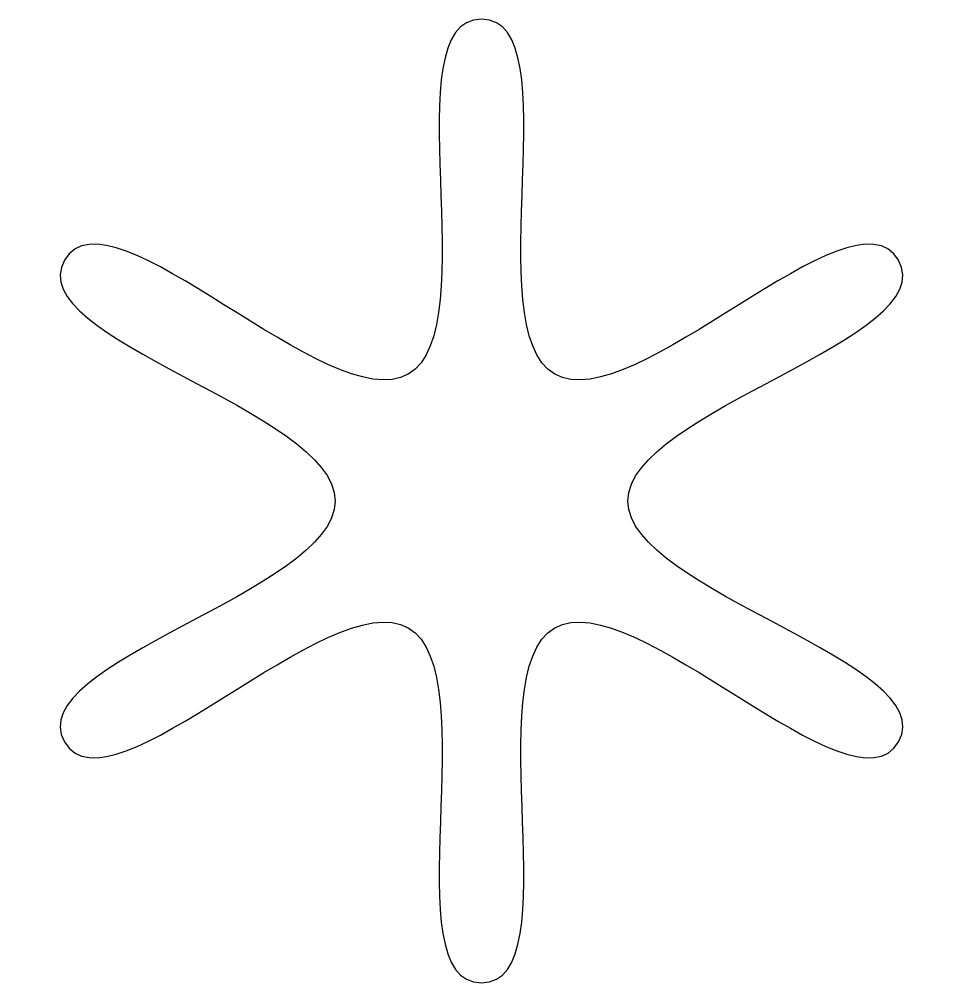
# Model space of a CAD drawing. Header units: centimetres. Extents: x -9.7 to 9.7, y -10.1 to 10.1.
import ezdxf

# ---------------------------------------------------------------- set-up
doc = ezdxf.new("R2010")
doc.units = ezdxf.units.CM
doc.header["$MEASUREMENT"] = 0
doc.layers.add('Layer 1', color=7, linetype='Continuous')

msp = doc.modelspace()

# ---------------------------------------------------------------- linework, layer by layer
at = {"layer": 'Layer 1'}
msp.add_open_spline([(8.762, -5.06016), (7.81061, -6.70851), (3.18562, -1.71278), (1.53778, -2.66439), (1.53778, -2.66439), (-0.10989, -3.61599), (1.90275, -10.12031), (0, -10.12031), (0, -10.12031), (-1.90266, -10.12031), (0.10993, -3.61599), (-1.53787, -2.66438), (-1.53787, -2.66438), (-3.18562, -1.71274), (-7.8106, -6.70838), (-8.76196, -5.06016), (-8.76196, -5.06016), (-9.71339, -3.41181), (-3.07573, -1.90325), (-3.07573, 0), (-3.07573, 0), (-3.07573, 1.90325), (-9.71326, 3.41181), (-8.76195, 5.06016), (-8.76195, 5.06016), (-7.81064, 6.70842), (-3.18566, 1.71287), (-1.53786, 2.66443), (-1.53786, 2.66443), (0.10993, 3.61603), (-1.90262, 10.12031), (0, 10.12031), (0, 10.12031), (1.90266, 10.12031), (-0.10993, 3.61607), (1.53787, 2.66442), (1.53787, 2.66442), (3.18562, 1.71286), (7.8106, 6.7085), (8.76191, 5.06016), (8.76191, 5.06016), (9.7133, 3.41186), (3.07573, 1.90326), (3.07573, 0), (3.07573, 0), (3.07573, -1.90325), (9.71339, -3.41189), (8.762, -5.06016)], degree=3, knots=[0, 0, 0, 0, 0.07692308, 0.07692308, 0.07692308, 0.07692308, 0.15384615, 0.15384615, 0.15384615, 0.15384615, 0.23076923, 0.23076923, 0.23076923, 0.23076923, 0.30769231, 0.30769231, 0.30769231, 0.30769231, 0.38461538, 0.38461538, 0.38461538, 0.38461538, 0.46153846, 0.46153846, 0.46153846, 0.46153846, 0.53846154, 0.53846154, 0.53846154, 0.53846154, 0.61538462, 0.61538462, 0.61538462, 0.61538462, 0.69230769, 0.69230769, 0.69230769, 0.69230769, 0.76923077, 0.76923077, 0.76923077, 0.76923077, 0.84615385, 0.84615385, 0.84615385, 0.84615385, 1, 1, 1, 1], dxfattribs=at)

doc.saveas('drawing.dxf')
